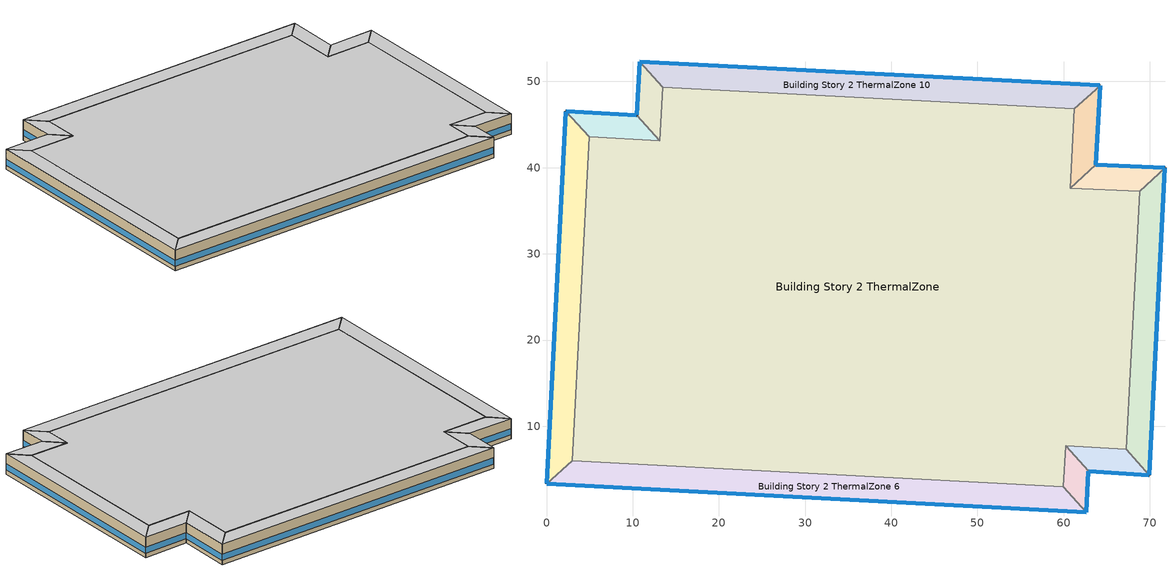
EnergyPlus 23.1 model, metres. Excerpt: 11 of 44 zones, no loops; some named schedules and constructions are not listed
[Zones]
Building Story 2 ThermalZone
 floor adiabatic (Typical Interior Ceiling): 61.25,46.86 60.76,37.63 68.8,37.29 67.26,7.32 60.22,7.76 59.96,2.97 2.97,6.01 4.93,43.56 13.14,43.11 13.48,49.34 z3.6
 wall adiabatic (Typical Interior Wall): 60.76,37.63 61.25,46.86 13.48,49.34 13.14,43.11 4.93,43.56 2.97,6.01 59.96,2.97 60.22,7.76 67.26,7.32 68.8,37.29 60.76,37.63 z3.6:7.2
 ceiling adiabatic (Typical Interior Floor): 13.48,49.34 13.14,43.11 4.93,43.56 2.97,6.01 59.96,2.97 60.22,7.76 67.26,7.32 68.8,37.29 60.76,37.63 61.25,46.86 z7.2
Building Story 2 ThermalZone 1
 floor adiabatic (Typical Interior Ceiling): 64.22,49.53 63.72,40.32 60.76,37.63 61.25,46.86 z3.6
 wall outside (Typical Insulated Steel Framed Exterior Wall R-12.99): 63.72,40.32 64.22,49.53 z3.6:7.2
 wall adiabatic (Typical Interior Wall): 64.22,49.53 61.25,46.86 60.76,37.63 63.72,40.32 z3.6:7.2
 window (U 0.55 SHGC 0.25): 63.72,40.34 64.22,49.51 z4.36:5.45
 ceiling adiabatic (Typical Interior Floor): 61.25,46.86 60.76,37.63 63.72,40.32 64.22,49.53 z7.2
Building Story 2 ThermalZone 10
 floor adiabatic (Typical Interior Floor): 10.8,52.31 64.22,49.53 61.25,46.86 13.48,49.34 z3.6
 wall outside (Typical Insulated Steel Framed Exterior Wall R-12.99): 64.22,49.53 10.8,52.31 z3.6:7.2
 wall adiabatic (Typical Interior Wall): 10.8,52.31 13.48,49.34 61.25,46.86 64.22,49.53 z3.6:7.2
 window (U 0.55 SHGC 0.25): 64.2,49.53 10.83,52.31 z4.36:5.44
 ceiling adiabatic (Typical Interior Ceiling): 13.48,49.34 61.25,46.86 64.22,49.53 10.8,52.31 z7.2
Building Story 2 ThermalZone 2
 floor adiabatic (Typical Interior Ceiling): 63.72,40.32 71.76,39.98 68.8,37.29 60.76,37.63 z3.6
 wall outside (Typical Insulated Steel Framed Exterior Wall R-12.99): 71.76,39.98 63.72,40.32 z3.6:7.2
 wall adiabatic (Typical Interior Wall): 63.72,40.32 60.76,37.63 68.8,37.29 71.76,39.98 z3.6:7.2
 window (U 0.55 SHGC 0.25): 71.74,39.98 63.75,40.31 z4.36:5.45
 ceiling adiabatic (Typical Interior Floor): 60.76,37.63 68.8,37.29 71.76,39.98 63.72,40.32 z7.2
Building Story 2 ThermalZone 3
 floor adiabatic (Typical Interior Ceiling): 71.76,39.98 69.92,4.33 67.26,7.32 68.8,37.29 z3.6
 wall outside (Typical Insulated Steel Framed Exterior Wall R-12.99): 69.92,4.33 71.76,39.98 z3.6:7.2
 wall adiabatic (Typical Interior Wall): 71.76,39.98 68.8,37.29 67.26,7.32 69.92,4.33 z3.6:7.2
 window (U 0.55 SHGC 0.25): 69.92,4.36 71.76,39.96 z4.36:5.44
 ceiling adiabatic (Typical Interior Ceiling): 68.8,37.29 67.26,7.32 69.92,4.33 71.76,39.98 z7.2
Building Story 2 ThermalZone 4
 floor adiabatic (Typical Interior Floor): 69.92,4.33 62.89,4.78 60.22,7.76 67.26,7.32 z3.6
 wall outside (Typical Insulated Steel Framed Exterior Wall R-12.99): 62.89,4.78 69.92,4.33 z3.6:7.2
 wall adiabatic (Typical Interior Wall): 69.92,4.33 67.26,7.32 60.22,7.76 62.89,4.78 z3.6:7.2
 window (U 0.55 SHGC 0.25): 62.91,4.77 69.89,4.33 z4.36:5.45
 ceiling adiabatic (Typical Interior Ceiling): 67.26,7.32 60.22,7.76 62.89,4.78 69.92,4.33 z7.2
Building Story 2 ThermalZone 5
 floor adiabatic (Typical Interior Floor): 62.89,4.78 62.63,0 59.96,2.97 60.22,7.76 z3.6
 wall outside (Typical Insulated Steel Framed Exterior Wall R-12.99): 62.63,0 62.89,4.78 z3.6:7.2
 wall adiabatic (Typical Interior Wall): 62.89,4.78 60.22,7.76 59.96,2.97 62.63,0 z3.6:7.2
 window (U 0.55 SHGC 0.25): 62.64,0.03 62.88,4.75 z4.36:5.45
 ceiling adiabatic (Typical Interior Ceiling): 60.22,7.76 59.96,2.97 62.63,0 62.89,4.78 z7.2
Building Story 2 ThermalZone 6
 floor adiabatic (Typical Interior Floor): 62.63,0 0,3.33 2.97,6.01 59.96,2.97 z3.6
 wall outside (Typical Insulated Steel Framed Exterior Wall R-12.99): 0,3.33 62.63,0 z3.6:7.2
 wall adiabatic (Typical Interior Wall): 62.63,0 59.96,2.97 2.97,6.01 0,3.33 z3.6:7.2
 window (U 0.55 SHGC 0.25): 0.03,3.33 62.61,0 z4.36:5.44
 ceiling adiabatic (Typical Interior Ceiling): 59.96,2.97 2.97,6.01 0,3.33 62.63,0 z7.2
Building Story 2 ThermalZone 7
 floor adiabatic (Typical Interior Floor): 0,3.33 2.26,46.53 4.93,43.56 2.97,6.01 z3.6
 wall outside (Typical Insulated Steel Framed Exterior Wall R-12.99): 2.26,46.53 0,3.33 z3.6:7.2
 wall adiabatic (Typical Interior Wall): 0,3.33 2.97,6.01 4.93,43.56 2.26,46.53 z3.6:7.2
 window (U 0.55 SHGC 0.25): 2.26,46.51 0,3.36 z4.36:5.44
 ceiling adiabatic (Typical Interior Ceiling): 2.97,6.01 4.93,43.56 2.26,46.53 0,3.33 z7.2
Building Story 2 ThermalZone 8
 floor adiabatic (Typical Interior Floor): 2.26,46.53 10.47,46.09 13.14,43.11 4.93,43.56 z3.6
 wall outside (Typical Insulated Steel Framed Exterior Wall R-12.99): 10.47,46.09 2.26,46.53 z3.6:7.2
 wall adiabatic (Typical Interior Wall): 2.26,46.53 4.93,43.56 13.14,43.11 10.47,46.09 z3.6:7.2
 window (U 0.55 SHGC 0.25): 10.44,46.09 2.29,46.53 z4.36:5.45
 ceiling adiabatic (Typical Interior Ceiling): 4.93,43.56 13.14,43.11 10.47,46.09 2.26,46.53 z7.2
Building Story 2 ThermalZone 9
 floor adiabatic (Typical Interior Floor): 10.47,46.09 10.8,52.31 13.48,49.34 13.14,43.11 z3.6
 wall outside (Typical Insulated Steel Framed Exterior Wall R-12.99): 10.8,52.31 10.47,46.09 z3.6:7.2
 wall adiabatic (Typical Interior Wall): 10.47,46.09 13.14,43.11 13.48,49.34 10.8,52.31 z3.6:7.2
 window (U 0.55 SHGC 0.25): 10.8,52.28 10.47,46.12 z4.36:5.45
 ceiling adiabatic (Typical Interior Ceiling): 13.14,43.11 13.48,49.34 10.8,52.31 10.47,46.09 z7.2
[Schedule:Day:Interval]
75 space(s) Occ Sch Thursday 14; 75 space(s) Occ Sch Friday 14; 75 space(s) Occ Sch Default 2; 75 space(s) Occ Sch Tuesday 14; 75 space(s) Occ Sch Wednesday 14; 75 space(s) Occ Sch Tuesday 13; 75 space(s) Occ Sch Wednesday 13; 75 space(s) Occ Sch Thursday 13; 75 space(s) Occ Sch Friday 13; 75 space(s) Occ Sch Monday 12; 75 space(s) Occ Sch Tuesday 11; 75 space(s) Occ Sch Wednesday 11; 75 space(s) Occ Sch Thursday 11; 75 space(s) Occ Sch Friday 11; 75 space(s) Occ Sch Monday 10; 75 space(s) Occ Sch Wednesday 10; 75 space(s) Occ Sch Thursday 10; 75 space(s) Occ Sch Friday 10; 75 space(s) Occ Sch Monday 9; 75 space(s) Occ Sch Tuesday 10: No, 05:00, 0, 07:00, 1, 08:00, 1, 09:00, 1, 11:00, 0, 13:00, 1, 14:00, 0, 15:00, 1, 16:00, 1, 17:00, 1, 18:00, 1, 19:00, 0, 20:00, 1, 21:00, 1, 22:00, 1, 24:00, 0
75 space(s) Occ Sch Saturday 2: No, 05:00, 0, 06:00, 1, 07:00, 0, 08:00, 1, 11:00, 0, 12:00, 1, 16:00, 0, 17:00, 1, 18:00, 0, 19:00, 1, 24:00, 0
75 space(s) Occ Sch Sunday 2: No, 05:00, 0, 06:00, 1, 17:00, 0, 18:00, 1, 24:00, 0
75 space(s) Occ Sch Wednesday 12; 75 space(s) Occ Sch Thursday 12; 75 space(s) Occ Sch Friday 12; 75 space(s) Occ Sch Monday 11; 75 space(s) Occ Sch Tuesday 12: No, 05:00, 0, 07:00, 1, 08:00, 1, 09:00, 1, 11:00, 0, 13:00, 1, 16:00, 0, 17:00, 1, 18:00, 1, 19:00, 1, 20:00, 0, 21:00, 1, 22:00, 1, 24:00, 0
75 space(s) Occ Sch Summer Design Day 2; 75 space(s) Occ Sch Winter Design Day 2; DataCenter_EQUIP_SCH Wknd|Wkdy|Hol Day 3; DataCenter_EQUIP_SCH Wknd|Wkdy|Hol Day 7; DataCenter_EQUIP_SCH Wknd|Wkdy|Hol Day 11; DataCenter_EQUIP_SCH Summer Design Day: No, 24:00, 1
DataCenter_EQUIP_SCH Wknd|Wkdy|Hol Day; DataCenter_EQUIP_SCH Wknd|Wkdy|Hol Day 4; DataCenter_EQUIP_SCH Wknd|Wkdy|Hol Day 8; DataCenter_EQUIP_SCH Winter Design Day 11: No, 24:00, 0.25
DataCenter_EQUIP_SCH Wknd|Wkdy|Hol Day 1; DataCenter_EQUIP_SCH Wknd|Wkdy|Hol Day 5; DataCenter_EQUIP_SCH Wknd|Wkdy|Hol Day 9: No, 24:00, 0.5
DataCenter_EQUIP_SCH Wknd|Wkdy|Hol Day 2; DataCenter_EQUIP_SCH Wknd|Wkdy|Hol Day 6; DataCenter_EQUIP_SCH Wknd|Wkdy|Hol Day 10: No, 24:00, 0.75
Schedule Day 3: No, 24:00, 0
SchoolSecondary KITCHEN_ELEC_EQUIP_SCH Wkdy Day; SchoolSecondary KITCHEN_ELEC_EQUIP_SCH Wkdy Day 1; SchoolSecondary KITCHEN_ELEC_EQUIP_SCH Wkdy Day 2; SchoolSecondary KITCHEN_ELEC_EQUIP_SCH Summer Design Day: No, 08:00, 0.1, 10:00, 0.15, 13:00, 0.25, 15:00, 0.15, 24:00, 0.1
SchoolSecondary KITCHEN_ELEC_EQUIP_SCH Wknd Day; SchoolSecondary KITCHEN_ELEC_EQUIP_SCH Wknd Day 1; SchoolSecondary KITCHEN_ELEC_EQUIP_SCH Default; SchoolSecondary KITCHEN_ELEC_EQUIP_SCH Winter Design Day: No, 24:00, 0.1
SchoolSecondary KITCHEN_GAS_EQUIP_SCH Wkdy|SmrDsn Day; SchoolSecondary KITCHEN_GAS_EQUIP_SCH Wkdy|SmrDsn Day 1; SchoolSecondary KITCHEN_GAS_EQUIP_SCH Wkdy|SmrDsn Day 2; SchoolSecondary KITCHEN_GAS_EQUIP_SCH Summer Design Day: No, 08:00, 0.02, 10:00, 0.15, 13:00, 0.2, 15:00, 0.1, 24:00, 0.02
SchoolSecondary KITCHEN_GAS_EQUIP_SCH Wknd Day; SchoolSecondary KITCHEN_GAS_EQUIP_SCH Wknd Day 1; SchoolSecondary KITCHEN_GAS_EQUIP_SCH Default; SchoolSecondary KITCHEN_GAS_EQUIP_SCH Winter Design Day: No, 24:00, 0.02
[Schedule:Week:Daily]
SchoolSecondary BLDG_LIGHT_SCH_2013 Week Rule - Jan1-Jan3: SchoolSecondary BLDG_LIGHT_SCH_2013 Wkdy Day, SchoolSecondary BLDG_LIGHT_SCH_2013 Wkdy Day, SchoolSecondary BLDG_LIGHT_SCH_2013 Wkdy Day, SchoolSecondary BLDG_LIGHT_SCH_2013 Wkdy Day, SchoolSecondary BLDG_LIGHT_SCH_2013 Wkdy Day, SchoolSecondary BLDG_LIGHT_SCH_2013 Wkdy Day, SchoolSecondary BLDG_LIGHT_SCH_2013 Wknd Day, SchoolSecondary BLDG_LIGHT_SCH_2013 Default, SchoolSecondary BLDG_LIGHT_SCH_2013 Summer Design Day, SchoolSecondary BLDG_LIGHT_SCH_2013 Winter Design Day, SchoolSecondary BLDG_LIGHT_SCH_2013 Default, SchoolSecondary BLDG_LIGHT_SCH_2013 Default
SchoolSecondary BLDG_LIGHT_SCH_2013 Week Rule - Jan4-Jun27: SchoolSecondary BLDG_LIGHT_SCH_2013 Wknd Day, SchoolSecondary BLDG_LIGHT_SCH_2013 Wkdy Day, SchoolSecondary BLDG_LIGHT_SCH_2013 Wkdy Day, SchoolSecondary BLDG_LIGHT_SCH_2013 Wkdy Day, SchoolSecondary BLDG_LIGHT_SCH_2013 Wkdy Day, SchoolSecondary BLDG_LIGHT_SCH_2013 Wkdy Day, SchoolSecondary BLDG_LIGHT_SCH_2013 Wknd Day, SchoolSecondary BLDG_LIGHT_SCH_2013 Default, SchoolSecondary BLDG_LIGHT_SCH_2013 Summer Design Day, SchoolSecondary BLDG_LIGHT_SCH_2013 Winter Design Day, SchoolSecondary BLDG_LIGHT_SCH_2013 Default, SchoolSecondary BLDG_LIGHT_SCH_2013 Default
SchoolSecondary BLDG_LIGHT_SCH_2013 Week Rule - Jun28-Jul4: SchoolSecondary BLDG_LIGHT_SCH_2013 Wknd Day, SchoolSecondary BLDG_LIGHT_SCH_2013 Wkdy Day, SchoolSecondary BLDG_LIGHT_SCH_2013 Wkdy Day, SchoolSecondary BLDG_LIGHT_SCH_2013 Wkdy Day 1, SchoolSecondary BLDG_LIGHT_SCH_2013 Wkdy Day 1, SchoolSecondary BLDG_LIGHT_SCH_2013 Wkdy Day 1, SchoolSecondary BLDG_LIGHT_SCH_2013 Wknd Day 1, SchoolSecondary BLDG_LIGHT_SCH_2013 Default, SchoolSecondary BLDG_LIGHT_SCH_2013 Summer Design Day, SchoolSecondary BLDG_LIGHT_SCH_2013 Winter Design Day, SchoolSecondary BLDG_LIGHT_SCH_2013 Default, SchoolSecondary BLDG_LIGHT_SCH_2013 Default
SchoolSecondary BLDG_LIGHT_SCH_2013 Week Rule - Jul5-Aug29: SchoolSecondary BLDG_LIGHT_SCH_2013 Wknd Day 1, SchoolSecondary BLDG_LIGHT_SCH_2013 Wkdy Day 1, SchoolSecondary BLDG_LIGHT_SCH_2013 Wkdy Day 1, SchoolSecondary BLDG_LIGHT_SCH_2013 Wkdy Day 1, SchoolSecondary BLDG_LIGHT_SCH_2013 Wkdy Day 1, SchoolSecondary BLDG_LIGHT_SCH_2013 Wkdy Day 1, SchoolSecondary BLDG_LIGHT_SCH_2013 Wknd Day 1, SchoolSecondary BLDG_LIGHT_SCH_2013 Default, SchoolSecondary BLDG_LIGHT_SCH_2013 Summer Design Day, SchoolSecondary BLDG_LIGHT_SCH_2013 Winter Design Day, SchoolSecondary BLDG_LIGHT_SCH_2013 Default, SchoolSecondary BLDG_LIGHT_SCH_2013 Default
SchoolSecondary BLDG_LIGHT_SCH_2013 Week Rule - Aug30-Sep5: SchoolSecondary BLDG_LIGHT_SCH_2013 Wknd Day 1, SchoolSecondary BLDG_LIGHT_SCH_2013 Wkdy Day 1, SchoolSecondary BLDG_LIGHT_SCH_2013 Wkdy Day 2, SchoolSecondary BLDG_LIGHT_SCH_2013 Wkdy Day 2, SchoolSecondary BLDG_LIGHT_SCH_2013 Wkdy Day 2, SchoolSecondary BLDG_LIGHT_SCH_2013 Wkdy Day 2, SchoolSecondary BLDG_LIGHT_SCH_2013 Default, SchoolSecondary BLDG_LIGHT_SCH_2013 Default, SchoolSecondary BLDG_LIGHT_SCH_2013 Summer Design Day, SchoolSecondary BLDG_LIGHT_SCH_2013 Winter Design Day, SchoolSecondary BLDG_LIGHT_SCH_2013 Default, SchoolSecondary BLDG_LIGHT_SCH_2013 Default
SchoolSecondary BLDG_LIGHT_SCH_2013 Week Rule - Sep6-Dec31: SchoolSecondary BLDG_LIGHT_SCH_2013 Default, SchoolSecondary BLDG_LIGHT_SCH_2013 Wkdy Day 2, SchoolSecondary BLDG_LIGHT_SCH_2013 Wkdy Day 2, SchoolSecondary BLDG_LIGHT_SCH_2013 Wkdy Day 2, SchoolSecondary BLDG_LIGHT_SCH_2013 Wkdy Day 2, SchoolSecondary BLDG_LIGHT_SCH_2013 Wkdy Day 2, SchoolSecondary BLDG_LIGHT_SCH_2013 Default, SchoolSecondary BLDG_LIGHT_SCH_2013 Default, SchoolSecondary BLDG_LIGHT_SCH_2013 Summer Design Day, SchoolSecondary BLDG_LIGHT_SCH_2013 Winter Design Day, SchoolSecondary BLDG_LIGHT_SCH_2013 Default, SchoolSecondary BLDG_LIGHT_SCH_2013 Default
Elevator Schedule 2 Week Rule - Jan4-Jun13: 75 space(s) Occ Sch Sunday 2, 75 space(s) Occ Sch Default 2, 75 space(s) Occ Sch Tuesday 14, 75 space(s) Occ Sch Wednesday 14, 75 space(s) Occ Sch Thursday 14, 75 space(s) Occ Sch Friday 14, 75 space(s) Occ Sch Saturday 2, 75 space(s) Occ Sch Default 2, 75 space(s) Occ Sch Summer Design Day 2, 75 space(s) Occ Sch Winter Design Day 2, 75 space(s) Occ Sch Default 2, 75 space(s) Occ Sch Default 2
Elevator Schedule 2 Week Rule - Jun14-Jun20: 75 space(s) Occ Sch Sunday 2, 75 space(s) Occ Sch Default 2, 75 space(s) Occ Sch Tuesday 13, 75 space(s) Occ Sch Wednesday 13, 75 space(s) Occ Sch Thursday 13, 75 space(s) Occ Sch Friday 13, 75 space(s) Occ Sch Saturday 2, 75 space(s) Occ Sch Default 2, 75 space(s) Occ Sch Summer Design Day 2, 75 space(s) Occ Sch Winter Design Day 2, 75 space(s) Occ Sch Default 2, 75 space(s) Occ Sch Default 2
Elevator Schedule 2 Week Rule - Jun21-Jun27: 75 space(s) Occ Sch Sunday 2, 75 space(s) Occ Sch Monday 12, 75 space(s) Occ Sch Tuesday 13, 75 space(s) Occ Sch Wednesday 13, 75 space(s) Occ Sch Thursday 13, 75 space(s) Occ Sch Friday 13, 75 space(s) Occ Sch Saturday 2, 75 space(s) Occ Sch Default 2, 75 space(s) Occ Sch Summer Design Day 2, 75 space(s) Occ Sch Winter Design Day 2, 75 space(s) Occ Sch Default 2, 75 space(s) Occ Sch Default 2
Elevator Schedule 2 Week Rule - Jun28-Jul4: 75 space(s) Occ Sch Sunday 2, 75 space(s) Occ Sch Monday 12, 75 space(s) Occ Sch Tuesday 13, 75 space(s) Occ Sch Wednesday 12, 75 space(s) Occ Sch Thursday 12, 75 space(s) Occ Sch Friday 12, 75 space(s) Occ Sch Saturday 2, 75 space(s) Occ Sch Default 2, 75 space(s) Occ Sch Summer Design Day 2, 75 space(s) Occ Sch Winter Design Day 2, 75 space(s) Occ Sch Default 2, 75 space(s) Occ Sch Default 2
Elevator Schedule 2 Week Rule - Jul5-Aug29: 75 space(s) Occ Sch Sunday 2, 75 space(s) Occ Sch Monday 11, 75 space(s) Occ Sch Tuesday 12, 75 space(s) Occ Sch Wednesday 12, 75 space(s) Occ Sch Thursday 12, 75 space(s) Occ Sch Friday 12, 75 space(s) Occ Sch Saturday 2, 75 space(s) Occ Sch Default 2, 75 space(s) Occ Sch Summer Design Day 2, 75 space(s) Occ Sch Winter Design Day 2, 75 space(s) Occ Sch Default 2, 75 space(s) Occ Sch Default 2
Elevator Schedule 2 Week Rule - Aug30-Sep5: 75 space(s) Occ Sch Sunday 2, 75 space(s) Occ Sch Monday 11, 75 space(s) Occ Sch Tuesday 11, 75 space(s) Occ Sch Wednesday 11, 75 space(s) Occ Sch Thursday 11, 75 space(s) Occ Sch Friday 11, 75 space(s) Occ Sch Saturday 2, 75 space(s) Occ Sch Default 2, 75 space(s) Occ Sch Summer Design Day 2, 75 space(s) Occ Sch Winter Design Day 2, 75 space(s) Occ Sch Default 2, 75 space(s) Occ Sch Default 2
Elevator Schedule 2 Week Rule - Sep6-Sep12: 75 space(s) Occ Sch Sunday 2, 75 space(s) Occ Sch Monday 10, 75 space(s) Occ Sch Tuesday 11, 75 space(s) Occ Sch Wednesday 11, 75 space(s) Occ Sch Thursday 11, 75 space(s) Occ Sch Friday 11, 75 space(s) Occ Sch Saturday 2, 75 space(s) Occ Sch Default 2, 75 space(s) Occ Sch Summer Design Day 2, 75 space(s) Occ Sch Winter Design Day 2, 75 space(s) Occ Sch Default 2, 75 space(s) Occ Sch Default 2
Elevator Schedule 2 Week Rule - Sep13-Sep19: 75 space(s) Occ Sch Sunday 2, 75 space(s) Occ Sch Monday 10, 75 space(s) Occ Sch Tuesday 11, 75 space(s) Occ Sch Wednesday 10, 75 space(s) Occ Sch Thursday 10, 75 space(s) Occ Sch Friday 10, 75 space(s) Occ Sch Saturday 2, 75 space(s) Occ Sch Default 2, 75 space(s) Occ Sch Summer Design Day 2, 75 space(s) Occ Sch Winter Design Day 2, 75 space(s) Occ Sch Default 2, 75 space(s) Occ Sch Default 2
Elevator Schedule 2 Week Rule - Sep20-Dec31: 75 space(s) Occ Sch Sunday 2, 75 space(s) Occ Sch Monday 9, 75 space(s) Occ Sch Tuesday 10, 75 space(s) Occ Sch Wednesday 10, 75 space(s) Occ Sch Thursday 10, 75 space(s) Occ Sch Friday 10, 75 space(s) Occ Sch Saturday 2, 75 space(s) Occ Sch Default 2, 75 space(s) Occ Sch Summer Design Day 2, 75 space(s) Occ Sch Winter Design Day 2, 75 space(s) Occ Sch Default 2, 75 space(s) Occ Sch Default 2
DataCenter_EQUIP_SCH Week Rule - Jan1-Jan31: DataCenter_EQUIP_SCH Wknd|Wkdy|Hol Day, DataCenter_EQUIP_SCH Wknd|Wkdy|Hol Day, DataCenter_EQUIP_SCH Wknd|Wkdy|Hol Day, DataCenter_EQUIP_SCH Wknd|Wkdy|Hol Day, DataCenter_EQUIP_SCH Wknd|Wkdy|Hol Day, DataCenter_EQUIP_SCH Wknd|Wkdy|Hol Day, DataCenter_EQUIP_SCH Wknd|Wkdy|Hol Day, Schedule Day 3, DataCenter_EQUIP_SCH Summer Design Day, DataCenter_EQUIP_SCH Winter Design Day 11, Schedule Day 3, Schedule Day 3
DataCenter_EQUIP_SCH Week Rule - Feb1-Feb28: DataCenter_EQUIP_SCH Wknd|Wkdy|Hol Day 1, DataCenter_EQUIP_SCH Wknd|Wkdy|Hol Day 1, DataCenter_EQUIP_SCH Wknd|Wkdy|Hol Day 1, DataCenter_EQUIP_SCH Wknd|Wkdy|Hol Day 1, DataCenter_EQUIP_SCH Wknd|Wkdy|Hol Day 1, DataCenter_EQUIP_SCH Wknd|Wkdy|Hol Day 1, DataCenter_EQUIP_SCH Wknd|Wkdy|Hol Day 1, Schedule Day 3, DataCenter_EQUIP_SCH Summer Design Day, DataCenter_EQUIP_SCH Winter Design Day 11, Schedule Day 3, Schedule Day 3
DataCenter_EQUIP_SCH Week Rule - Mar1-Mar28: DataCenter_EQUIP_SCH Wknd|Wkdy|Hol Day 2, DataCenter_EQUIP_SCH Wknd|Wkdy|Hol Day 2, DataCenter_EQUIP_SCH Wknd|Wkdy|Hol Day 2, DataCenter_EQUIP_SCH Wknd|Wkdy|Hol Day 2, DataCenter_EQUIP_SCH Wknd|Wkdy|Hol Day 2, DataCenter_EQUIP_SCH Wknd|Wkdy|Hol Day 2, DataCenter_EQUIP_SCH Wknd|Wkdy|Hol Day 2, Schedule Day 3, DataCenter_EQUIP_SCH Summer Design Day, DataCenter_EQUIP_SCH Winter Design Day 11, Schedule Day 3, Schedule Day 3
DataCenter_EQUIP_SCH Week Rule - Mar29-Apr4: DataCenter_EQUIP_SCH Wknd|Wkdy|Hol Day 2, DataCenter_EQUIP_SCH Wknd|Wkdy|Hol Day 2, DataCenter_EQUIP_SCH Wknd|Wkdy|Hol Day 2, DataCenter_EQUIP_SCH Wknd|Wkdy|Hol Day 3, DataCenter_EQUIP_SCH Wknd|Wkdy|Hol Day 3, DataCenter_EQUIP_SCH Wknd|Wkdy|Hol Day 3, DataCenter_EQUIP_SCH Wknd|Wkdy|Hol Day 3, Schedule Day 3, DataCenter_EQUIP_SCH Summer Design Day, DataCenter_EQUIP_SCH Winter Design Day 11, Schedule Day 3, Schedule Day 3
DataCenter_EQUIP_SCH Week Rule - Apr5-Apr25: DataCenter_EQUIP_SCH Wknd|Wkdy|Hol Day 3, DataCenter_EQUIP_SCH Wknd|Wkdy|Hol Day 3, DataCenter_EQUIP_SCH Wknd|Wkdy|Hol Day 3, DataCenter_EQUIP_SCH Wknd|Wkdy|Hol Day 3, DataCenter_EQUIP_SCH Wknd|Wkdy|Hol Day 3, DataCenter_EQUIP_SCH Wknd|Wkdy|Hol Day 3, DataCenter_EQUIP_SCH Wknd|Wkdy|Hol Day 3, Schedule Day 3, DataCenter_EQUIP_SCH Summer Design Day, DataCenter_EQUIP_SCH Winter Design Day 11, Schedule Day 3, Schedule Day 3
DataCenter_EQUIP_SCH Week Rule - Apr26-May2: DataCenter_EQUIP_SCH Wknd|Wkdy|Hol Day 3, DataCenter_EQUIP_SCH Wknd|Wkdy|Hol Day 3, DataCenter_EQUIP_SCH Wknd|Wkdy|Hol Day 3, DataCenter_EQUIP_SCH Wknd|Wkdy|Hol Day 3, DataCenter_EQUIP_SCH Wknd|Wkdy|Hol Day 3, DataCenter_EQUIP_SCH Wknd|Wkdy|Hol Day 4, DataCenter_EQUIP_SCH Wknd|Wkdy|Hol Day 4, Schedule Day 3, DataCenter_EQUIP_SCH Summer Design Day, DataCenter_EQUIP_SCH Winter Design Day 11, Schedule Day 3, Schedule Day 3
DataCenter_EQUIP_SCH Week Rule - May3-May30: DataCenter_EQUIP_SCH Wknd|Wkdy|Hol Day 4, DataCenter_EQUIP_SCH Wknd|Wkdy|Hol Day 4, DataCenter_EQUIP_SCH Wknd|Wkdy|Hol Day 4, DataCenter_EQUIP_SCH Wknd|Wkdy|Hol Day 4, DataCenter_EQUIP_SCH Wknd|Wkdy|Hol Day 4, DataCenter_EQUIP_SCH Wknd|Wkdy|Hol Day 4, DataCenter_EQUIP_SCH Wknd|Wkdy|Hol Day 4, Schedule Day 3, DataCenter_EQUIP_SCH Summer Design Day, DataCenter_EQUIP_SCH Winter Design Day 11, Schedule Day 3, Schedule Day 3
DataCenter_EQUIP_SCH Week Rule - May31-Jun6: DataCenter_EQUIP_SCH Wknd|Wkdy|Hol Day 4, DataCenter_EQUIP_SCH Wknd|Wkdy|Hol Day 5, DataCenter_EQUIP_SCH Wknd|Wkdy|Hol Day 5, DataCenter_EQUIP_SCH Wknd|Wkdy|Hol Day 5, DataCenter_EQUIP_SCH Wknd|Wkdy|Hol Day 5, DataCenter_EQUIP_SCH Wknd|Wkdy|Hol Day 5, DataCenter_EQUIP_SCH Wknd|Wkdy|Hol Day 5, Schedule Day 3, DataCenter_EQUIP_SCH Summer Design Day, DataCenter_EQUIP_SCH Winter Design Day 11, Schedule Day 3, Schedule Day 3
DataCenter_EQUIP_SCH Week Rule - Jun7-Jun27: DataCenter_EQUIP_SCH Wknd|Wkdy|Hol Day 5, DataCenter_EQUIP_SCH Wknd|Wkdy|Hol Day 5, DataCenter_EQUIP_SCH Wknd|Wkdy|Hol Day 5, DataCenter_EQUIP_SCH Wknd|Wkdy|Hol Day 5, DataCenter_EQUIP_SCH Wknd|Wkdy|Hol Day 5, DataCenter_EQUIP_SCH Wknd|Wkdy|Hol Day 5, DataCenter_EQUIP_SCH Wknd|Wkdy|Hol Day 5, Schedule Day 3, DataCenter_EQUIP_SCH Summer Design Day, DataCenter_EQUIP_SCH Winter Design Day 11, Schedule Day 3, Schedule Day 3
DataCenter_EQUIP_SCH Week Rule - Jun28-Jul4: DataCenter_EQUIP_SCH Wknd|Wkdy|Hol Day 5, DataCenter_EQUIP_SCH Wknd|Wkdy|Hol Day 5, DataCenter_EQUIP_SCH Wknd|Wkdy|Hol Day 5, DataCenter_EQUIP_SCH Wknd|Wkdy|Hol Day 6, DataCenter_EQUIP_SCH Wknd|Wkdy|Hol Day 6, DataCenter_EQUIP_SCH Wknd|Wkdy|Hol Day 6, DataCenter_EQUIP_SCH Wknd|Wkdy|Hol Day 6, Schedule Day 3, DataCenter_EQUIP_SCH Summer Design Day, DataCenter_EQUIP_SCH Winter Design Day 11, Schedule Day 3, Schedule Day 3
DataCenter_EQUIP_SCH Week Rule - Jul5-Jul25: DataCenter_EQUIP_SCH Wknd|Wkdy|Hol Day 6, DataCenter_EQUIP_SCH Wknd|Wkdy|Hol Day 6, DataCenter_EQUIP_SCH Wknd|Wkdy|Hol Day 6, DataCenter_EQUIP_SCH Wknd|Wkdy|Hol Day 6, DataCenter_EQUIP_SCH Wknd|Wkdy|Hol Day 6, DataCenter_EQUIP_SCH Wknd|Wkdy|Hol Day 6, DataCenter_EQUIP_SCH Wknd|Wkdy|Hol Day 6, Schedule Day 3, DataCenter_EQUIP_SCH Summer Design Day, DataCenter_EQUIP_SCH Winter Design Day 11, Schedule Day 3, Schedule Day 3
DataCenter_EQUIP_SCH Week Rule - Jul26-Aug1: DataCenter_EQUIP_SCH Wknd|Wkdy|Hol Day 6, DataCenter_EQUIP_SCH Wknd|Wkdy|Hol Day 6, DataCenter_EQUIP_SCH Wknd|Wkdy|Hol Day 6, DataCenter_EQUIP_SCH Wknd|Wkdy|Hol Day 6, DataCenter_EQUIP_SCH Wknd|Wkdy|Hol Day 6, DataCenter_EQUIP_SCH Wknd|Wkdy|Hol Day 6, DataCenter_EQUIP_SCH Wknd|Wkdy|Hol Day 7, Schedule Day 3, DataCenter_EQUIP_SCH Summer Design Day, DataCenter_EQUIP_SCH Winter Design Day 11, Schedule Day 3, Schedule Day 3
DataCenter_EQUIP_SCH Week Rule - Aug2-Aug29: DataCenter_EQUIP_SCH Wknd|Wkdy|Hol Day 7, DataCenter_EQUIP_SCH Wknd|Wkdy|Hol Day 7, DataCenter_EQUIP_SCH Wknd|Wkdy|Hol Day 7, DataCenter_EQUIP_SCH Wknd|Wkdy|Hol Day 7, DataCenter_EQUIP_SCH Wknd|Wkdy|Hol Day 7, DataCenter_EQUIP_SCH Wknd|Wkdy|Hol Day 7, DataCenter_EQUIP_SCH Wknd|Wkdy|Hol Day 7, Schedule Day 3, DataCenter_EQUIP_SCH Summer Design Day, DataCenter_EQUIP_SCH Winter Design Day 11, Schedule Day 3, Schedule Day 3
DataCenter_EQUIP_SCH Week Rule - Aug30-Sep5: DataCenter_EQUIP_SCH Wknd|Wkdy|Hol Day 7, DataCenter_EQUIP_SCH Wknd|Wkdy|Hol Day 7, DataCenter_EQUIP_SCH Wknd|Wkdy|Hol Day 8, DataCenter_EQUIP_SCH Wknd|Wkdy|Hol Day 8, DataCenter_EQUIP_SCH Wknd|Wkdy|Hol Day 8, DataCenter_EQUIP_SCH Wknd|Wkdy|Hol Day 8, DataCenter_EQUIP_SCH Wknd|Wkdy|Hol Day 8, Schedule Day 3, DataCenter_EQUIP_SCH Summer Design Day, DataCenter_EQUIP_SCH Winter Design Day 11, Schedule Day 3, Schedule Day 3
DataCenter_EQUIP_SCH Week Rule - Sep6-Sep26: DataCenter_EQUIP_SCH Wknd|Wkdy|Hol Day 8, DataCenter_EQUIP_SCH Wknd|Wkdy|Hol Day 8, DataCenter_EQUIP_SCH Wknd|Wkdy|Hol Day 8, DataCenter_EQUIP_SCH Wknd|Wkdy|Hol Day 8, DataCenter_EQUIP_SCH Wknd|Wkdy|Hol Day 8, DataCenter_EQUIP_SCH Wknd|Wkdy|Hol Day 8, DataCenter_EQUIP_SCH Wknd|Wkdy|Hol Day 8, Schedule Day 3, DataCenter_EQUIP_SCH Summer Design Day, DataCenter_EQUIP_SCH Winter Design Day 11, Schedule Day 3, Schedule Day 3
DataCenter_EQUIP_SCH Week Rule - Sep27-Oct3: DataCenter_EQUIP_SCH Wknd|Wkdy|Hol Day 8, DataCenter_EQUIP_SCH Wknd|Wkdy|Hol Day 8, DataCenter_EQUIP_SCH Wknd|Wkdy|Hol Day 8, DataCenter_EQUIP_SCH Wknd|Wkdy|Hol Day 8, DataCenter_EQUIP_SCH Wknd|Wkdy|Hol Day 9, DataCenter_EQUIP_SCH Wknd|Wkdy|Hol Day 9, DataCenter_EQUIP_SCH Wknd|Wkdy|Hol Day 9, Schedule Day 3, DataCenter_EQUIP_SCH Summer Design Day, DataCenter_EQUIP_SCH Winter Design Day 11, Schedule Day 3, Schedule Day 3
DataCenter_EQUIP_SCH Week Rule - Oct4-Oct31: DataCenter_EQUIP_SCH Wknd|Wkdy|Hol Day 9, DataCenter_EQUIP_SCH Wknd|Wkdy|Hol Day 9, DataCenter_EQUIP_SCH Wknd|Wkdy|Hol Day 9, DataCenter_EQUIP_SCH Wknd|Wkdy|Hol Day 9, DataCenter_EQUIP_SCH Wknd|Wkdy|Hol Day 9, DataCenter_EQUIP_SCH Wknd|Wkdy|Hol Day 9, DataCenter_EQUIP_SCH Wknd|Wkdy|Hol Day 9, Schedule Day 3, DataCenter_EQUIP_SCH Summer Design Day, DataCenter_EQUIP_SCH Winter Design Day 11, Schedule Day 3, Schedule Day 3
DataCenter_EQUIP_SCH Week Rule - Nov1-Nov28: DataCenter_EQUIP_SCH Wknd|Wkdy|Hol Day 10, DataCenter_EQUIP_SCH Wknd|Wkdy|Hol Day 10, DataCenter_EQUIP_SCH Wknd|Wkdy|Hol Day 10, DataCenter_EQUIP_SCH Wknd|Wkdy|Hol Day 10, DataCenter_EQUIP_SCH Wknd|Wkdy|Hol Day 10, DataCenter_EQUIP_SCH Wknd|Wkdy|Hol Day 10, DataCenter_EQUIP_SCH Wknd|Wkdy|Hol Day 10, Schedule Day 3, DataCenter_EQUIP_SCH Summer Design Day, DataCenter_EQUIP_SCH Winter Design Day 11, Schedule Day 3, Schedule Day 3
DataCenter_EQUIP_SCH Week Rule - Nov29-Dec5: DataCenter_EQUIP_SCH Wknd|Wkdy|Hol Day 10, DataCenter_EQUIP_SCH Wknd|Wkdy|Hol Day 10, DataCenter_EQUIP_SCH Wknd|Wkdy|Hol Day 11, DataCenter_EQUIP_SCH Wknd|Wkdy|Hol Day 11, DataCenter_EQUIP_SCH Wknd|Wkdy|Hol Day 11, DataCenter_EQUIP_SCH Wknd|Wkdy|Hol Day 11, DataCenter_EQUIP_SCH Wknd|Wkdy|Hol Day 11, Schedule Day 3, DataCenter_EQUIP_SCH Summer Design Day, DataCenter_EQUIP_SCH Winter Design Day 11, Schedule Day 3, Schedule Day 3
DataCenter_EQUIP_SCH Week Rule - Dec6-Dec31: DataCenter_EQUIP_SCH Wknd|Wkdy|Hol Day 11, DataCenter_EQUIP_SCH Wknd|Wkdy|Hol Day 11, DataCenter_EQUIP_SCH Wknd|Wkdy|Hol Day 11, DataCenter_EQUIP_SCH Wknd|Wkdy|Hol Day 11, DataCenter_EQUIP_SCH Wknd|Wkdy|Hol Day 11, DataCenter_EQUIP_SCH Wknd|Wkdy|Hol Day 11, DataCenter_EQUIP_SCH Wknd|Wkdy|Hol Day 11, Schedule Day 3, DataCenter_EQUIP_SCH Summer Design Day, DataCenter_EQUIP_SCH Winter Design Day 11, Schedule Day 3, Schedule Day 3
SchoolSecondary KITCHEN_ELEC_EQUIP_SCH Week Rule - Jan1-Jan3: SchoolSecondary KITCHEN_ELEC_EQUIP_SCH Wkdy Day, SchoolSecondary KITCHEN_ELEC_EQUIP_SCH Wkdy Day, SchoolSecondary KITCHEN_ELEC_EQUIP_SCH Wkdy Day, SchoolSecondary KITCHEN_ELEC_EQUIP_SCH Wkdy Day, SchoolSecondary KITCHEN_ELEC_EQUIP_SCH Wkdy Day, SchoolSecondary KITCHEN_ELEC_EQUIP_SCH Wkdy Day, SchoolSecondary KITCHEN_ELEC_EQUIP_SCH Wknd Day, SchoolSecondary KITCHEN_ELEC_EQUIP_SCH Default, SchoolSecondary KITCHEN_ELEC_EQUIP_SCH Summer Design Day, SchoolSecondary KITCHEN_ELEC_EQUIP_SCH Winter Design Day, SchoolSecondary KITCHEN_ELEC_EQUIP_SCH Default, SchoolSecondary KITCHEN_ELEC_EQUIP_SCH Default
SchoolSecondary KITCHEN_ELEC_EQUIP_SCH Week Rule - Jan4-Jun27: SchoolSecondary KITCHEN_ELEC_EQUIP_SCH Wknd Day, SchoolSecondary KITCHEN_ELEC_EQUIP_SCH Wkdy Day, SchoolSecondary KITCHEN_ELEC_EQUIP_SCH Wkdy Day, SchoolSecondary KITCHEN_ELEC_EQUIP_SCH Wkdy Day, SchoolSecondary KITCHEN_ELEC_EQUIP_SCH Wkdy Day, SchoolSecondary KITCHEN_ELEC_EQUIP_SCH Wkdy Day, SchoolSecondary KITCHEN_ELEC_EQUIP_SCH Wknd Day, SchoolSecondary KITCHEN_ELEC_EQUIP_SCH Default, SchoolSecondary KITCHEN_ELEC_EQUIP_SCH Summer Design Day, SchoolSecondary KITCHEN_ELEC_EQUIP_SCH Winter Design Day, SchoolSecondary KITCHEN_ELEC_EQUIP_SCH Default, SchoolSecondary KITCHEN_ELEC_EQUIP_SCH Default
SchoolSecondary KITCHEN_ELEC_EQUIP_SCH Week Rule - Jun28-Jul4: SchoolSecondary KITCHEN_ELEC_EQUIP_SCH Wknd Day, SchoolSecondary KITCHEN_ELEC_EQUIP_SCH Wkdy Day, SchoolSecondary KITCHEN_ELEC_EQUIP_SCH Wkdy Day, SchoolSecondary KITCHEN_ELEC_EQUIP_SCH Wkdy Day 1, SchoolSecondary KITCHEN_ELEC_EQUIP_SCH Wkdy Day 1, SchoolSecondary KITCHEN_ELEC_EQUIP_SCH Wkdy Day 1, SchoolSecondary KITCHEN_ELEC_EQUIP_SCH Wknd Day 1, SchoolSecondary KITCHEN_ELEC_EQUIP_SCH Default, SchoolSecondary KITCHEN_ELEC_EQUIP_SCH Summer Design Day, SchoolSecondary KITCHEN_ELEC_EQUIP_SCH Winter Design Day, SchoolSecondary KITCHEN_ELEC_EQUIP_SCH Default, SchoolSecondary KITCHEN_ELEC_EQUIP_SCH Default
SchoolSecondary KITCHEN_ELEC_EQUIP_SCH Week Rule - Jul5-Aug29: SchoolSecondary KITCHEN_ELEC_EQUIP_SCH Wknd Day 1, SchoolSecondary KITCHEN_ELEC_EQUIP_SCH Wkdy Day 1, SchoolSecondary KITCHEN_ELEC_EQUIP_SCH Wkdy Day 1, SchoolSecondary KITCHEN_ELEC_EQUIP_SCH Wkdy Day 1, SchoolSecondary KITCHEN_ELEC_EQUIP_SCH Wkdy Day 1, SchoolSecondary KITCHEN_ELEC_EQUIP_SCH Wkdy Day 1, SchoolSecondary KITCHEN_ELEC_EQUIP_SCH Wknd Day 1, SchoolSecondary KITCHEN_ELEC_EQUIP_SCH Default, SchoolSecondary KITCHEN_ELEC_EQUIP_SCH Summer Design Day, SchoolSecondary KITCHEN_ELEC_EQUIP_SCH Winter Design Day, SchoolSecondary KITCHEN_ELEC_EQUIP_SCH Default, SchoolSecondary KITCHEN_ELEC_EQUIP_SCH Default
SchoolSecondary KITCHEN_ELEC_EQUIP_SCH Week Rule - Aug30-Sep5: SchoolSecondary KITCHEN_ELEC_EQUIP_SCH Wknd Day 1, SchoolSecondary KITCHEN_ELEC_EQUIP_SCH Wkdy Day 1, SchoolSecondary KITCHEN_ELEC_EQUIP_SCH Wkdy Day 2, SchoolSecondary KITCHEN_ELEC_EQUIP_SCH Wkdy Day 2, SchoolSecondary KITCHEN_ELEC_EQUIP_SCH Wkdy Day 2, SchoolSecondary KITCHEN_ELEC_EQUIP_SCH Wkdy Day 2, SchoolSecondary KITCHEN_ELEC_EQUIP_SCH Default, SchoolSecondary KITCHEN_ELEC_EQUIP_SCH Default, SchoolSecondary KITCHEN_ELEC_EQUIP_SCH Summer Design Day, SchoolSecondary KITCHEN_ELEC_EQUIP_SCH Winter Design Day, SchoolSecondary KITCHEN_ELEC_EQUIP_SCH Default, SchoolSecondary KITCHEN_ELEC_EQUIP_SCH Default
SchoolSecondary KITCHEN_ELEC_EQUIP_SCH Week Rule - Sep6-Dec31: SchoolSecondary KITCHEN_ELEC_EQUIP_SCH Default, SchoolSecondary KITCHEN_ELEC_EQUIP_SCH Wkdy Day 2, SchoolSecondary KITCHEN_ELEC_EQUIP_SCH Wkdy Day 2, SchoolSecondary KITCHEN_ELEC_EQUIP_SCH Wkdy Day 2, SchoolSecondary KITCHEN_ELEC_EQUIP_SCH Wkdy Day 2, SchoolSecondary KITCHEN_ELEC_EQUIP_SCH Wkdy Day 2, SchoolSecondary KITCHEN_ELEC_EQUIP_SCH Default, SchoolSecondary KITCHEN_ELEC_EQUIP_SCH Default, SchoolSecondary KITCHEN_ELEC_EQUIP_SCH Summer Design Day, SchoolSecondary KITCHEN_ELEC_EQUIP_SCH Winter Design Day, SchoolSecondary KITCHEN_ELEC_EQUIP_SCH Default, SchoolSecondary KITCHEN_ELEC_EQUIP_SCH Default
SchoolSecondary KITCHEN_GAS_EQUIP_SCH Week Rule - Jan1-Jan3: SchoolSecondary KITCHEN_GAS_EQUIP_SCH Wkdy|SmrDsn Day, SchoolSecondary KITCHEN_GAS_EQUIP_SCH Wkdy|SmrDsn Day, SchoolSecondary KITCHEN_GAS_EQUIP_SCH Wkdy|SmrDsn Day, SchoolSecondary KITCHEN_GAS_EQUIP_SCH Wkdy|SmrDsn Day, SchoolSecondary KITCHEN_GAS_EQUIP_SCH Wkdy|SmrDsn Day, SchoolSecondary KITCHEN_GAS_EQUIP_SCH Wkdy|SmrDsn Day, SchoolSecondary KITCHEN_GAS_EQUIP_SCH Wknd Day, SchoolSecondary KITCHEN_GAS_EQUIP_SCH Default, SchoolSecondary KITCHEN_GAS_EQUIP_SCH Summer Design Day, SchoolSecondary KITCHEN_GAS_EQUIP_SCH Winter Design Day, SchoolSecondary KITCHEN_GAS_EQUIP_SCH Default, SchoolSecondary KITCHEN_GAS_EQUIP_SCH Default
SchoolSecondary KITCHEN_GAS_EQUIP_SCH Week Rule - Jan4-Jun27: SchoolSecondary KITCHEN_GAS_EQUIP_SCH Wknd Day, SchoolSecondary KITCHEN_GAS_EQUIP_SCH Wkdy|SmrDsn Day, SchoolSecondary KITCHEN_GAS_EQUIP_SCH Wkdy|SmrDsn Day, SchoolSecondary KITCHEN_GAS_EQUIP_SCH Wkdy|SmrDsn Day, SchoolSecondary KITCHEN_GAS_EQUIP_SCH Wkdy|SmrDsn Day, SchoolSecondary KITCHEN_GAS_EQUIP_SCH Wkdy|SmrDsn Day, SchoolSecondary KITCHEN_GAS_EQUIP_SCH Wknd Day, SchoolSecondary KITCHEN_GAS_EQUIP_SCH Default, SchoolSecondary KITCHEN_GAS_EQUIP_SCH Summer Design Day, SchoolSecondary KITCHEN_GAS_EQUIP_SCH Winter Design Day, SchoolSecondary KITCHEN_GAS_EQUIP_SCH Default, SchoolSecondary KITCHEN_GAS_EQUIP_SCH Default
SchoolSecondary KITCHEN_GAS_EQUIP_SCH Week Rule - Jun28-Jul4: SchoolSecondary KITCHEN_GAS_EQUIP_SCH Wknd Day, SchoolSecondary KITCHEN_GAS_EQUIP_SCH Wkdy|SmrDsn Day, SchoolSecondary KITCHEN_GAS_EQUIP_SCH Wkdy|SmrDsn Day, SchoolSecondary KITCHEN_GAS_EQUIP_SCH Wkdy|SmrDsn Day 1, SchoolSecondary KITCHEN_GAS_EQUIP_SCH Wkdy|SmrDsn Day 1, SchoolSecondary KITCHEN_GAS_EQUIP_SCH Wkdy|SmrDsn Day 1, SchoolSecondary KITCHEN_GAS_EQUIP_SCH Wknd Day 1, SchoolSecondary KITCHEN_GAS_EQUIP_SCH Default, SchoolSecondary KITCHEN_GAS_EQUIP_SCH Summer Design Day, SchoolSecondary KITCHEN_GAS_EQUIP_SCH Winter Design Day, SchoolSecondary KITCHEN_GAS_EQUIP_SCH Default, SchoolSecondary KITCHEN_GAS_EQUIP_SCH Default
SchoolSecondary KITCHEN_GAS_EQUIP_SCH Week Rule - Jul5-Aug29: SchoolSecondary KITCHEN_GAS_EQUIP_SCH Wknd Day 1, SchoolSecondary KITCHEN_GAS_EQUIP_SCH Wkdy|SmrDsn Day 1, SchoolSecondary KITCHEN_GAS_EQUIP_SCH Wkdy|SmrDsn Day 1, SchoolSecondary KITCHEN_GAS_EQUIP_SCH Wkdy|SmrDsn Day 1, SchoolSecondary KITCHEN_GAS_EQUIP_SCH Wkdy|SmrDsn Day 1, SchoolSecondary KITCHEN_GAS_EQUIP_SCH Wkdy|SmrDsn Day 1, SchoolSecondary KITCHEN_GAS_EQUIP_SCH Wknd Day 1, SchoolSecondary KITCHEN_GAS_EQUIP_SCH Default, SchoolSecondary KITCHEN_GAS_EQUIP_SCH Summer Design Day, SchoolSecondary KITCHEN_GAS_EQUIP_SCH Winter Design Day, SchoolSecondary KITCHEN_GAS_EQUIP_SCH Default, SchoolSecondary KITCHEN_GAS_EQUIP_SCH Default
SchoolSecondary KITCHEN_GAS_EQUIP_SCH Week Rule - Aug30-Sep5: SchoolSecondary KITCHEN_GAS_EQUIP_SCH Wknd Day 1, SchoolSecondary KITCHEN_GAS_EQUIP_SCH Wkdy|SmrDsn Day 1, SchoolSecondary KITCHEN_GAS_EQUIP_SCH Wkdy|SmrDsn Day 2, SchoolSecondary KITCHEN_GAS_EQUIP_SCH Wkdy|SmrDsn Day 2, SchoolSecondary KITCHEN_GAS_EQUIP_SCH Wkdy|SmrDsn Day 2, SchoolSecondary KITCHEN_GAS_EQUIP_SCH Wkdy|SmrDsn Day 2, SchoolSecondary KITCHEN_GAS_EQUIP_SCH Default, SchoolSecondary KITCHEN_GAS_EQUIP_SCH Default, SchoolSecondary KITCHEN_GAS_EQUIP_SCH Summer Design Day, SchoolSecondary KITCHEN_GAS_EQUIP_SCH Winter Design Day, SchoolSecondary KITCHEN_GAS_EQUIP_SCH Default, SchoolSecondary KITCHEN_GAS_EQUIP_SCH Default
SchoolSecondary KITCHEN_GAS_EQUIP_SCH Week Rule - Sep6-Dec31: SchoolSecondary KITCHEN_GAS_EQUIP_SCH Default, SchoolSecondary KITCHEN_GAS_EQUIP_SCH Wkdy|SmrDsn Day 2, SchoolSecondary KITCHEN_GAS_EQUIP_SCH Wkdy|SmrDsn Day 2, SchoolSecondary KITCHEN_GAS_EQUIP_SCH Wkdy|SmrDsn Day 2, SchoolSecondary KITCHEN_GAS_EQUIP_SCH Wkdy|SmrDsn Day 2, SchoolSecondary KITCHEN_GAS_EQUIP_SCH Wkdy|SmrDsn Day 2, SchoolSecondary KITCHEN_GAS_EQUIP_SCH Default, SchoolSecondary KITCHEN_GAS_EQUIP_SCH Default, SchoolSecondary KITCHEN_GAS_EQUIP_SCH Summer Design Day, SchoolSecondary KITCHEN_GAS_EQUIP_SCH Winter Design Day, SchoolSecondary KITCHEN_GAS_EQUIP_SCH Default, SchoolSecondary KITCHEN_GAS_EQUIP_SCH Default
[Schedule:Year]
SchoolSecondary BLDG_LIGHT_SCH_2013: SchoolSecondary BLDG_LIGHT_SCH_2013 Week Rule - Jan1-Jan3, 1, 1, 1, 3, SchoolSecondary BLDG_LIGHT_SCH_2013 Week Rule - Jan4-Jun27, 1, 4, 6, 27, SchoolSecondary BLDG_LIGHT_SCH_2013 Week Rule - Jun28-Jul4, 6, 28, 7, 4, SchoolSecondary BLDG_LIGHT_SCH_2013 Week Rule - Jul5-Aug29, 7, 5, 8, 29, SchoolSecondary BLDG_LIGHT_SCH_2013 Week Rule - Aug30-Sep5, 8, 30, 9, 5, SchoolSecondary BLDG_LIGHT_SCH_2013 Week Rule - Sep6-Dec31, 9, 6, 12, 31
SchoolSecondary BLDG_LIGHT_LIBRARY_SCH_2013: SchoolSecondary BLDG_LIGHT_LIBRARY_SCH_2013 Week Rule - Jan1-Jan3, 1, 1, 1, 3, SchoolSecondary BLDG_LIGHT_LIBRARY_SCH_2013 Week Rule - Jan4-Jun27, 1, 4, 6, 27, SchoolSecondary BLDG_LIGHT_LIBRARY_SCH_2013 Week Rule - Jun28-Jul4, 6, 28, 7, 4, SchoolSecondary BLDG_LIGHT_LIBRARY_SCH_2013 Week Rule - Jul5-Aug29, 7, 5, 8, 29, SchoolSecondary BLDG_LIGHT_LIBRARY_SCH_2013 Week Rule - Aug30-Sep5, 8, 30, 9, 5, SchoolSecondary BLDG_LIGHT_LIBRARY_SCH_2013 Week Rule - Sep6-Dec31, 9, 6, 12, 31
SchoolSecondary BLDG_LIGHT_LOBBYFLR1_SCH_2013: SchoolSecondary BLDG_LIGHT_LOBBYFLR1_SCH_2013 Week Rule - Jan1-Jan3, 1, 1, 1, 3, SchoolSecondary BLDG_LIGHT_LOBBYFLR1_SCH_2013 Week Rule - Jan4-Jun27, 1, 4, 6, 27, SchoolSecondary BLDG_LIGHT_LOBBYFLR1_SCH_2013 Week Rule - Jun28-Jul4, 6, 28, 7, 4, SchoolSecondary BLDG_LIGHT_LOBBYFLR1_SCH_2013 Week Rule - Jul5-Aug29, 7, 5, 8, 29, SchoolSecondary BLDG_LIGHT_LOBBYFLR1_SCH_2013 Week Rule - Aug30-Sep5, 8, 30, 9, 5, SchoolSecondary BLDG_LIGHT_LOBBYFLR1_SCH_2013 Week Rule - Sep6-Dec31, 9, 6, 12, 31
SchoolSecondary BLDG_LIGHT_MECHANICAL_SCH_2013: SchoolSecondary BLDG_LIGHT_MECHANICAL_SCH_2013 Week Rule - Jan1-Jan3, 1, 1, 1, 3, SchoolSecondary BLDG_LIGHT_MECHANICAL_SCH_2013 Week Rule - Jan4-Jun27, 1, 4, 6, 27, SchoolSecondary BLDG_LIGHT_MECHANICAL_SCH_2013 Week Rule - Jun28-Jul4, 6, 28, 7, 4, SchoolSecondary BLDG_LIGHT_MECHANICAL_SCH_2013 Week Rule - Jul5-Aug29, 7, 5, 8, 29, SchoolSecondary BLDG_LIGHT_MECHANICAL_SCH_2013 Week Rule - Aug30-Sep5, 8, 30, 9, 5, SchoolSecondary BLDG_LIGHT_MECHANICAL_SCH_2013 Week Rule - Sep6-Dec31, 9, 6, 12, 31
SchoolSecondary BLDG_LIGHT_OFFICE_SCH_2013: SchoolSecondary BLDG_LIGHT_OFFICE_SCH_2013 Week Rule - Jan1-Jan3, 1, 1, 1, 3, SchoolSecondary BLDG_LIGHT_OFFICE_SCH_2013 Week Rule - Jan4-Jun27, 1, 4, 6, 27, SchoolSecondary BLDG_LIGHT_OFFICE_SCH_2013 Week Rule - Jun28-Jul4, 6, 28, 7, 4, SchoolSecondary BLDG_LIGHT_OFFICE_SCH_2013 Week Rule - Jul5-Aug29, 7, 5, 8, 29, SchoolSecondary BLDG_LIGHT_OFFICE_SCH_2013 Week Rule - Aug30-Sep5, 8, 30, 9, 5, SchoolSecondary BLDG_LIGHT_OFFICE_SCH_2013 Week Rule - Sep6-Dec31, 9, 6, 12, 31
SchoolSecondary BLDG_LIGHT_BATH_SCH_2013: SchoolSecondary BLDG_LIGHT_BATH_SCH_2013 Week Rule - Jan1-Jan3, 1, 1, 1, 3, SchoolSecondary BLDG_LIGHT_BATH_SCH_2013 Week Rule - Jan4-Jun27, 1, 4, 6, 27, SchoolSecondary BLDG_LIGHT_BATH_SCH_2013 Week Rule - Jun28-Jul4, 6, 28, 7, 4, SchoolSecondary BLDG_LIGHT_BATH_SCH_2013 Week Rule - Jul5-Aug29, 7, 5, 8, 29, SchoolSecondary BLDG_LIGHT_BATH_SCH_2013 Week Rule - Aug30-Sep5, 8, 30, 9, 5, SchoolSecondary BLDG_LIGHT_BATH_SCH_2013 Week Rule - Sep6-Dec31, 9, 6, 12, 31
SchoolSecondary BLDG_OCC_SCH_Auditorium: SchoolSecondary BLDG_OCC_SCH_Auditorium Week Rule - Jan1-Jan3, 1, 1, 1, 3, SchoolSecondary BLDG_OCC_SCH_Auditorium Week Rule - Jan4-Jun27, 1, 4, 6, 27, SchoolSecondary BLDG_OCC_SCH_Auditorium Week Rule - Jun28-Jul4, 6, 28, 7, 4, SchoolSecondary BLDG_OCC_SCH_Auditorium Week Rule - Jul5-Aug29, 7, 5, 8, 29, SchoolSecondary BLDG_OCC_SCH_Auditorium Week Rule - Aug30-Sep5, 8, 30, 9, 5, SchoolSecondary BLDG_OCC_SCH_Auditorium Week Rule - Sep6-Dec31, 9, 6, 12, 31
SchoolSecondary BLDG_OCC_SCH_Cafeteria: SchoolSecondary BLDG_OCC_SCH_Cafeteria Week Rule - Jan1-Jan3, 1, 1, 1, 3, SchoolSecondary BLDG_OCC_SCH_Cafeteria Week Rule - Jan4-Jun27, 1, 4, 6, 27, SchoolSecondary BLDG_OCC_SCH_Cafeteria Week Rule - Jun28-Jul4, 6, 28, 7, 4, SchoolSecondary BLDG_OCC_SCH_Cafeteria Week Rule - Jul5-Aug29, 7, 5, 8, 29, SchoolSecondary BLDG_OCC_SCH_Cafeteria Week Rule - Aug30-Sep5, 8, 30, 9, 5, SchoolSecondary BLDG_OCC_SCH_Cafeteria Week Rule - Sep6-Dec31, 9, 6, 12, 31
SchoolSecondary BLDG_OCC_SCH_Extend: SchoolSecondary BLDG_OCC_SCH_Extend Week Rule - Jan1-Jan3, 1, 1, 1, 3, SchoolSecondary BLDG_OCC_SCH_Extend Week Rule - Jan4-Jun27, 1, 4, 6, 27, SchoolSecondary BLDG_OCC_SCH_Extend Week Rule - Jun28-Jul4, 6, 28, 7, 4, SchoolSecondary BLDG_OCC_SCH_Extend Week Rule - Jul5-Aug29, 7, 5, 8, 29, SchoolSecondary BLDG_OCC_SCH_Extend Week Rule - Aug30-Sep5, 8, 30, 9, 5, SchoolSecondary BLDG_OCC_SCH_Extend Week Rule - Sep6-Dec31, 9, 6, 12, 31
SchoolSecondary BLDG_OCC_SCH_Offices: SchoolSecondary BLDG_OCC_SCH_Offices Week Rule - Jan1-Jan3, 1, 1, 1, 3, SchoolSecondary BLDG_OCC_SCH_Offices Week Rule - Jan4-Jun27, 1, 4, 6, 27, SchoolSecondary BLDG_OCC_SCH_Offices Week Rule - Jun28-Jul4, 6, 28, 7, 4, SchoolSecondary BLDG_OCC_SCH_Offices Week Rule - Jul5-Aug29, 7, 5, 8, 29, SchoolSecondary BLDG_OCC_SCH_Offices Week Rule - Aug30-Sep5, 8, 30, 9, 5, SchoolSecondary BLDG_OCC_SCH_Offices Week Rule - Sep6-Dec31, 9, 6, 12, 31
Elevator Schedule 3: Elevator Schedule 3 Week Rule - Jan1-Jan3, 1, 1, 1, 3, Elevator Schedule 3 Week Rule - Jan4-Jun13, 1, 4, 6, 13, Elevator Schedule 3 Week Rule - Jun14-Jun20, 6, 14, 6, 20, Elevator Schedule 3 Week Rule - Jun21-Jun27, 6, 21, 6, 27, Elevator Schedule 3 Week Rule - Jun28-Jul4, 6, 28, 7, 4, Elevator Schedule 3 Week Rule - Jul5-Aug29, 7, 5, 8, 29, Elevator Schedule 3 Week Rule - Aug30-Sep5, 8, 30, 9, 5, Elevator Schedule 3 Week Rule - Sep6-Sep12, 9, 6, 9, 12, Elevator Schedule 3 Week Rule - Sep13-Sep19, 9, 13, 9, 19, Elevator Schedule 3 Week Rule - Sep20-Dec31, 9, 20, 12, 31
Elevator Schedule 1: Elevator Schedule 1 Week Rule - Jan1-Jan3, 1, 1, 1, 3, Elevator Schedule 1 Week Rule - Jan4-Jun13, 1, 4, 6, 13, Elevator Schedule 1 Week Rule - Jun14-Jun20, 6, 14, 6, 20, Elevator Schedule 1 Week Rule - Jun21-Jun27, 6, 21, 6, 27, Elevator Schedule 1 Week Rule - Jun28-Jul4, 6, 28, 7, 4, Elevator Schedule 1 Week Rule - Jul5-Aug29, 7, 5, 8, 29, Elevator Schedule 1 Week Rule - Aug30-Sep5, 8, 30, 9, 5, Elevator Schedule 1 Week Rule - Sep6-Sep12, 9, 6, 9, 12, Elevator Schedule 1 Week Rule - Sep13-Sep19, 9, 13, 9, 19, Elevator Schedule 1 Week Rule - Sep20-Dec31, 9, 20, 12, 31
Elevator Schedule 2: Elevator Schedule 2 Week Rule - Jan1-Jan3, 1, 1, 1, 3, Elevator Schedule 2 Week Rule - Jan4-Jun13, 1, 4, 6, 13, Elevator Schedule 2 Week Rule - Jun14-Jun20, 6, 14, 6, 20, Elevator Schedule 2 Week Rule - Jun21-Jun27, 6, 21, 6, 27, Elevator Schedule 2 Week Rule - Jun28-Jul4, 6, 28, 7, 4, Elevator Schedule 2 Week Rule - Jul5-Aug29, 7, 5, 8, 29, Elevator Schedule 2 Week Rule - Aug30-Sep5, 8, 30, 9, 5, Elevator Schedule 2 Week Rule - Sep6-Sep12, 9, 6, 9, 12, Elevator Schedule 2 Week Rule - Sep13-Sep19, 9, 13, 9, 19, Elevator Schedule 2 Week Rule - Sep20-Dec31, 9, 20, 12, 31
DataCenter_EQUIP_SCH: DataCenter_EQUIP_SCH Week Rule - Jan1-Jan31, 1, 1, 1, 31, DataCenter_EQUIP_SCH Week Rule - Feb1-Feb28, 2, 1, 2, 28, DataCenter_EQUIP_SCH Week Rule - Mar1-Mar28, 3, 1, 3, 28, DataCenter_EQUIP_SCH Week Rule - Mar29-Apr4, 3, 29, 4, 4, DataCenter_EQUIP_SCH Week Rule - Apr5-Apr25, 4, 5, 4, 25, DataCenter_EQUIP_SCH Week Rule - Apr26-May2, 4, 26, 5, 2, DataCenter_EQUIP_SCH Week Rule - May3-May30, 5, 3, 5, 30, DataCenter_EQUIP_SCH Week Rule - May31-Jun6, 5, 31, 6, 6, DataCenter_EQUIP_SCH Week Rule - Jun7-Jun27, 6, 7, 6, 27, DataCenter_EQUIP_SCH Week Rule - Jun28-Jul4, 6, 28, 7, 4, DataCenter_EQUIP_SCH Week Rule - Jul5-Jul25, 7, 5, 7, 25, DataCenter_EQUIP_SCH Week Rule - Jul26-Aug1, 7, 26, 8, 1, DataCenter_EQUIP_SCH Week Rule - Aug2-Aug29, 8, 2, 8, 29, DataCenter_EQUIP_SCH Week Rule - Aug30-Sep5, 8, 30, 9, 5, DataCenter_EQUIP_SCH Week Rule - Sep6-Sep26, 9, 6, 9, 26, DataCenter_EQUIP_SCH Week Rule - Sep27-Oct3, 9, 27, 10, 3, DataCenter_EQUIP_SCH Week Rule - Oct4-Oct31, 10, 4, 10, 31, DataCenter_EQUIP_SCH Week Rule - Nov1-Nov28, 11, 1, 11, 28, DataCenter_EQUIP_SCH Week Rule - Nov29-Dec5, 11, 29, 12, 5, DataCenter_EQUIP_SCH Week Rule - Dec6-Dec31, 12, 6, 12, 31
SchoolSecondary KITCHEN_ELEC_EQUIP_SCH: SchoolSecondary KITCHEN_ELEC_EQUIP_SCH Week Rule - Jan1-Jan3, 1, 1, 1, 3, SchoolSecondary KITCHEN_ELEC_EQUIP_SCH Week Rule - Jan4-Jun27, 1, 4, 6, 27, SchoolSecondary KITCHEN_ELEC_EQUIP_SCH Week Rule - Jun28-Jul4, 6, 28, 7, 4, SchoolSecondary KITCHEN_ELEC_EQUIP_SCH Week Rule - Jul5-Aug29, 7, 5, 8, 29, SchoolSecondary KITCHEN_ELEC_EQUIP_SCH Week Rule - Aug30-Sep5, 8, 30, 9, 5, SchoolSecondary KITCHEN_ELEC_EQUIP_SCH Week Rule - Sep6-Dec31, 9, 6, 12, 31
SchoolSecondary KITCHEN_GAS_EQUIP_SCH: SchoolSecondary KITCHEN_GAS_EQUIP_SCH Week Rule - Jan1-Jan3, 1, 1, 1, 3, SchoolSecondary KITCHEN_GAS_EQUIP_SCH Week Rule - Jan4-Jun27, 1, 4, 6, 27, SchoolSecondary KITCHEN_GAS_EQUIP_SCH Week Rule - Jun28-Jul4, 6, 28, 7, 4, SchoolSecondary KITCHEN_GAS_EQUIP_SCH Week Rule - Jul5-Aug29, 7, 5, 8, 29, SchoolSecondary KITCHEN_GAS_EQUIP_SCH Week Rule - Aug30-Sep5, 8, 30, 9, 5, SchoolSecondary KITCHEN_GAS_EQUIP_SCH Week Rule - Sep6-Dec31, 9, 6, 12, 31
